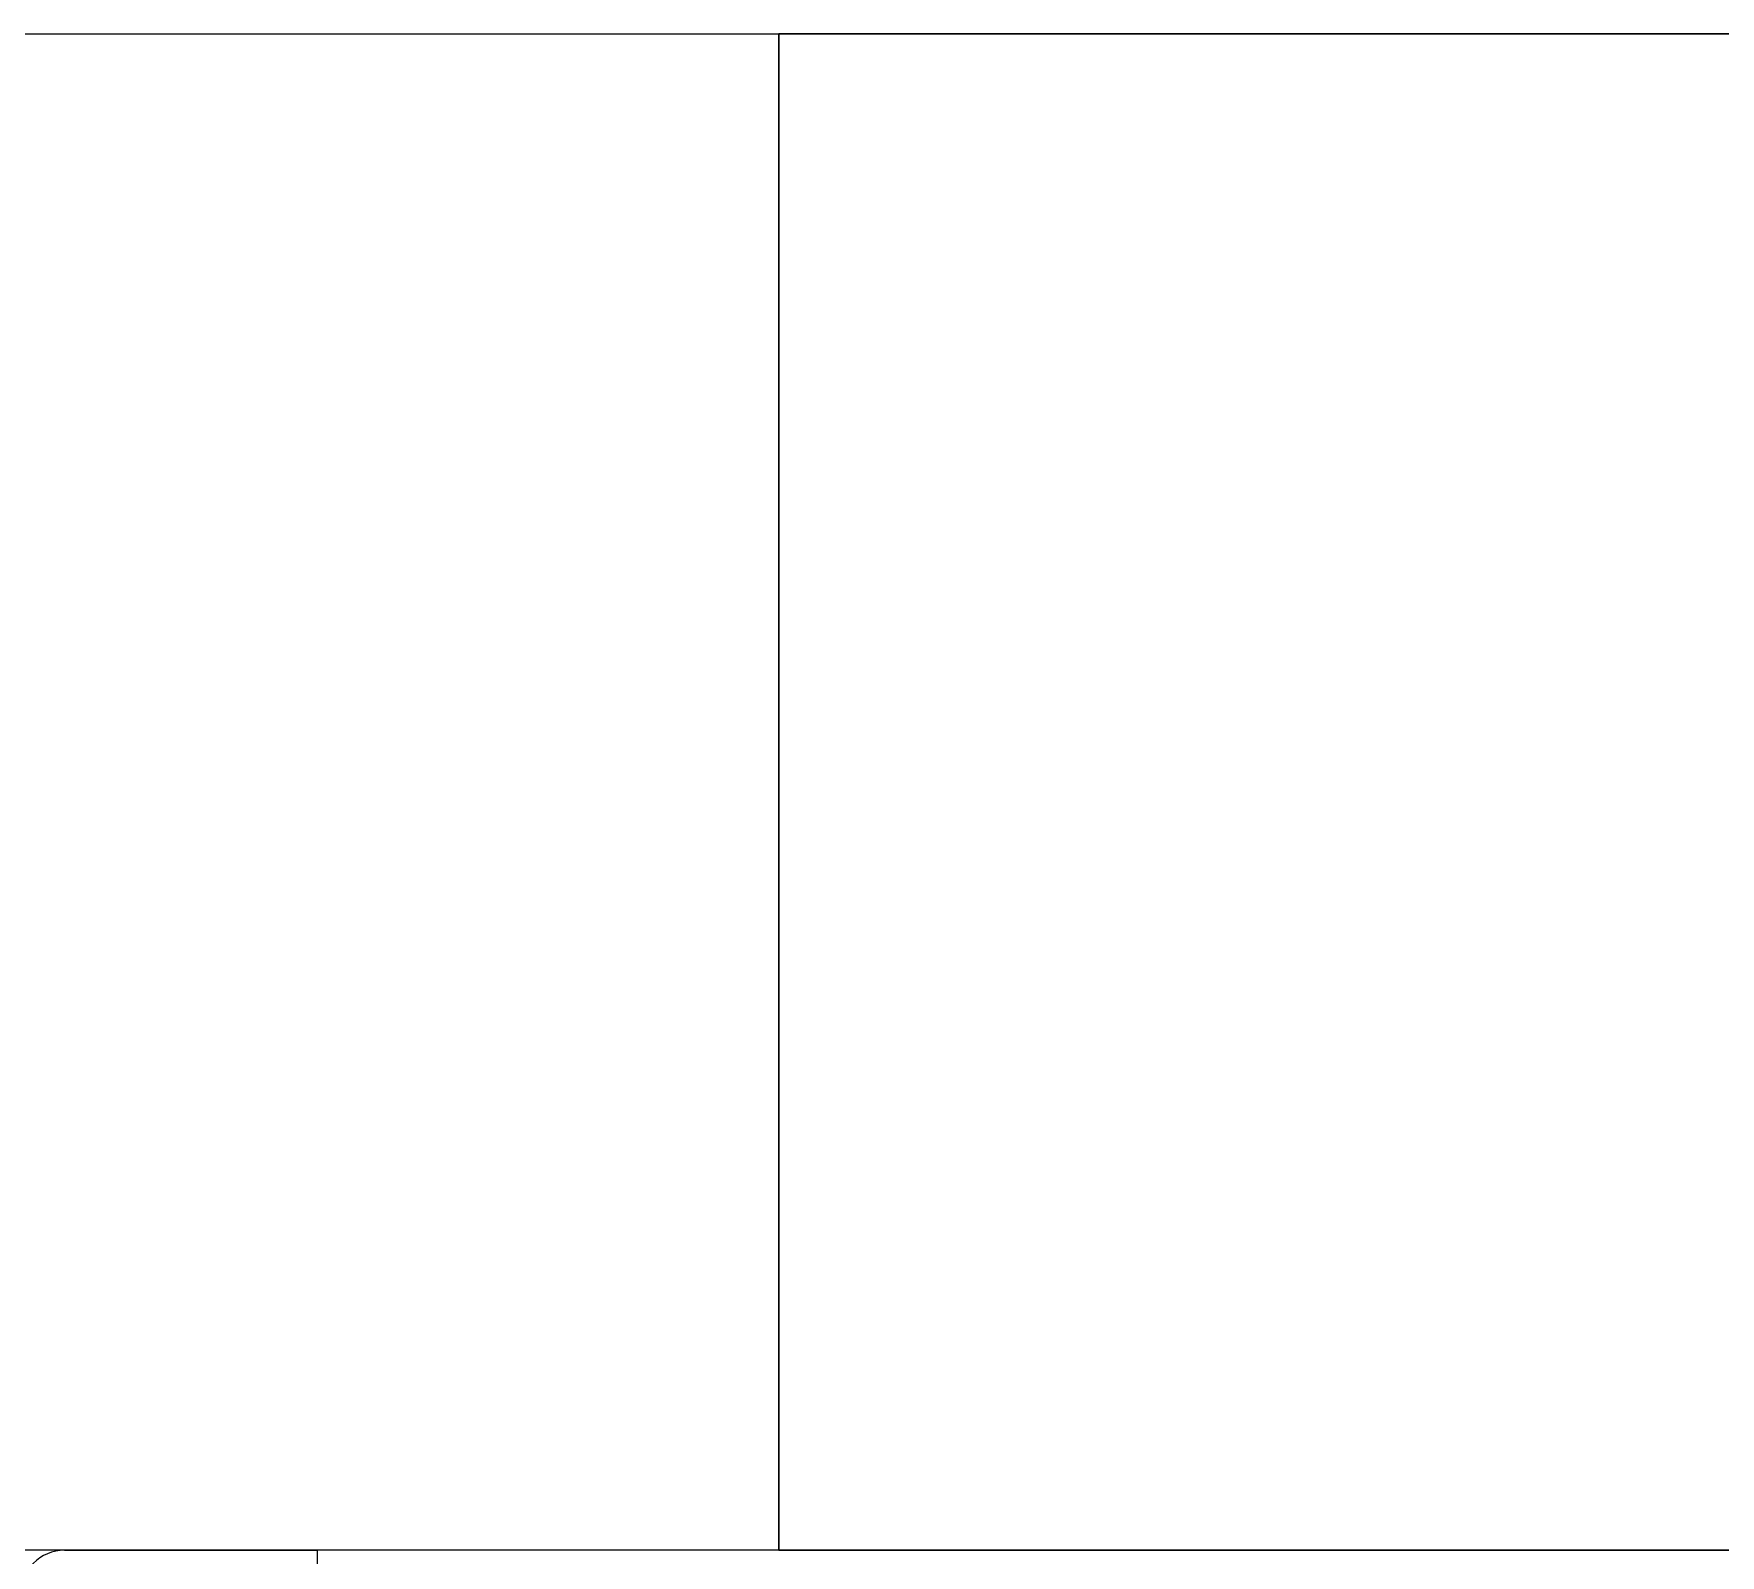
# Model space of a CAD drawing. Header units: inches. Extents: x -605 to 2991212, y -2872845 to 0.
# Drawn here: x 2454552.6 to 2454808.4, y -2712515 to -2712284.2 of the extents above; entities that cross this region are included whole.
import ezdxf

# ---------------------------------------------------------------- set-up
doc = ezdxf.new("R2010")
doc.units = ezdxf.units.IN
doc.header["$LTSCALE"] = 600
doc.header["$MEASUREMENT"] = 0
for name, color, linetype, lineweight in [('PV_COLUMN_LINE', 4, 'Continuous', 0), ('PV_STEEL LINE', 7, 'Continuous', 0), ('WALLS', 7, 'Continuous', 30)]:
    doc.layers.add(name, color=color, linetype=linetype, lineweight=lineweight)
doc.layers.add('SnT-ROAD', color=25, linetype='Continuous')

# ---------------------------------------------------------------- blocks, each defined once
blk = doc.blocks.new('*U1330')
at = {"color": 7, "linetype": 'Continuous', "lineweight": 15}
for p, q in [((688537.28, -227649.88), (688575.58, -227649.88)), ((688575.58, -227649.88), (688575.58, -227653.88))]:
    blk.add_line(p, q, dxfattribs=at)
blk.add_arc((688537.28, -227656.58), 6.7, 90, 180, dxfattribs=at)
at = {"layer": 'PV_COLUMN_LINE', "linetype": 'Continuous', "lineweight": 15}
blk.add_lwpolyline([(688645.58, -227649.88), (688530.58, -227649.88), (688530.58, -227419.88), (688645.58, -227419.88)], dxfattribs=at)
blk = doc.blocks.new('GGG')
at = {"color": 1, "linetype": 'ByBlock'}
blk.add_line((2618883.16, -2241474.77), (2618883.16, -2241244.77), dxfattribs=at)
at = {"layer": 'WALLS', "linetype": 'ByBlock'}
blk.add_line((2618883.16, -2241474.77), (2618883.16, -2241244.77), dxfattribs=at)
for points in [[(2618883.16, -2241244.77), (2620533.16, -2241244.77)], [(2618883.16, -2241474.77), (2620353.2, -2241474.77)]]:
    blk.add_lwpolyline(points, dxfattribs=at)
at = {"layer": 'PV_STEEL LINE', "linetype": 'ByBlock'}
blk.add_blockref('*U1330', (1930237.58, -2013824.89), dxfattribs=at)

msp = doc.modelspace()

# ---------------------------------------------------------------- block references
at = {"layer": 'SnT-ROAD', "color": 1, "linetype": 'ByBlock'}
msp.add_blockref('GGG', (-164217.58, -471039.46), dxfattribs=at)

doc.saveas('drawing.dxf')
